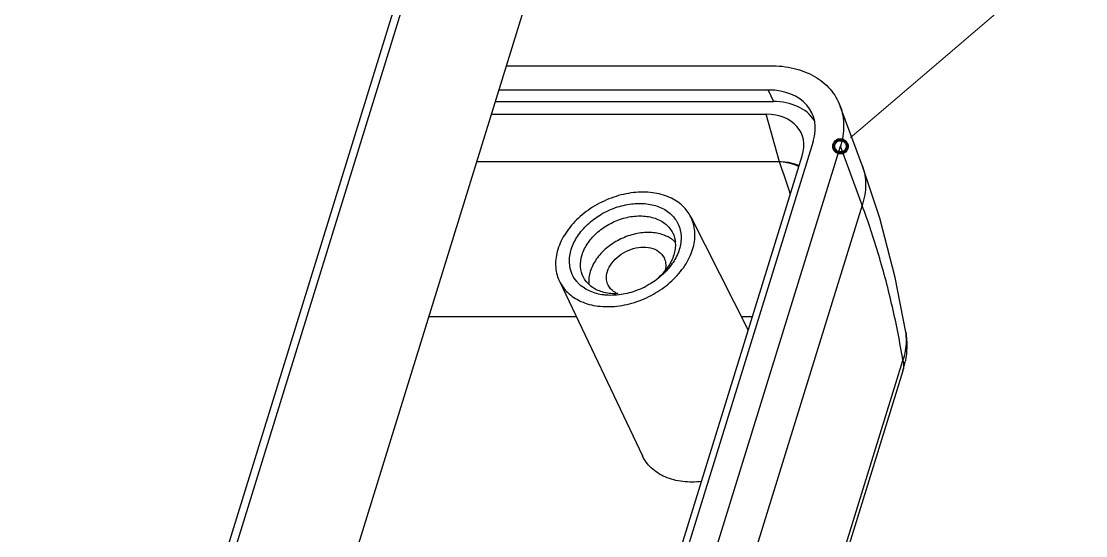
# Model space of a CAD drawing. Header units: inches. Extents: x -219 to 252, y -99 to 210.
# Drawn here: x 23.28 to 54.97, y -27.3 to -11.98 of the extents above; entities that cross this region are included whole.
import ezdxf

# ---------------------------------------------------------------- set-up
doc = ezdxf.new("R2010")
doc.units = ezdxf.units.IN
doc.header["$MEASUREMENT"] = 0
doc.layers.add('from', color=7, linetype='Continuous')

# ---------------------------------------------------------------- blocks, each defined once
blk = doc.blocks.new('block 3198')
at = {"color": 7, "lineweight": 25, "true_color": 0xffffff}
blk.add_lwpolyline([(35.414, -20.772), (39.801, -20.772)], dxfattribs=at)
blk = doc.blocks.new('block 3199')
at = {"color": 7, "lineweight": 25, "true_color": 0xffffff}
blk.add_lwpolyline([(44.716, -20.772), (45.05, -20.772)], dxfattribs=at)
blk = doc.blocks.new('block 3218')
at = {"color": 7, "lineweight": 25, "true_color": 0xffffff}
blk.add_lwpolyline([(45.852, -16.167), (36.837, -16.167)], dxfattribs=at)
blk = doc.blocks.new('block 3220')
at = {"color": 7, "lineweight": 25, "true_color": 0xffffff}
blk.add_lwpolyline([(37.276, -14.748), (45.455, -14.748)], dxfattribs=at)
blk = doc.blocks.new('block 3222')
at = {"color": 7, "lineweight": 25, "true_color": 0xffffff}
blk.add_lwpolyline([(37.392, -14.37), (45.678, -14.37)], dxfattribs=at)
blk = doc.blocks.new('block 3223')
at = {"color": 7, "lineweight": 25, "true_color": 0xffffff}
blk.add_lwpolyline([(45.521, -14.027), (37.499, -14.027)], dxfattribs=at)
blk = doc.blocks.new('block 3243')
at = {"color": 7, "lineweight": 25, "true_color": 0xffffff}
blk.add_lwpolyline([(37.723, -13.301), (45.586, -13.301)], dxfattribs=at)
blk = doc.blocks.new('block 3254')
at = {"color": 7, "lineweight": 25, "true_color": 0xffffff}
blk.add_lwpolyline([(21.644, -52.8), (38.569, 1.967)], dxfattribs=at)
blk = doc.blocks.new('block 3255')
at = {"color": 7, "lineweight": 25, "true_color": 0xffffff}
blk.add_lwpolyline([(21.818, -53.02), (38.742, 1.747)], dxfattribs=at)
blk = doc.blocks.new('block 3256')
at = {"color": 7, "lineweight": 25, "true_color": 0xffffff}
blk.add_lwpolyline([(24.01, -57.676), (41.109, -2.342)], dxfattribs=at)
blk = doc.blocks.new('block 3323')
at = {"color": 7, "lineweight": 25, "true_color": 0xffffff}
blk.add_lwpolyline([(29.399, -71.417), (46.529, -15.987)], dxfattribs=at)
blk = doc.blocks.new('block 3324')
at = {"color": 7, "lineweight": 25, "true_color": 0xffffff}
blk.add_lwpolyline([(46.859, -15.56), (29.669, -71.185)], dxfattribs=at)
blk = doc.blocks.new('block 3325')
at = {"color": 7, "lineweight": 25, "true_color": 0xffffff}
blk.add_lwpolyline([(30.568, -71.039), (47.668, -15.703)], dxfattribs=at)
blk = doc.blocks.new('block 3326')
at = {"color": 7, "lineweight": 25, "true_color": 0xffffff}
blk.add_lwpolyline([(48.314, -17.458), (31.28, -72.58)], dxfattribs=at)
blk = doc.blocks.new('block 3347')
at = {"color": 7, "lineweight": 25, "true_color": 0xffffff}
blk.add_lwpolyline([(32.815, -76.167), (49.53, -22.079)], dxfattribs=at)
blk = doc.blocks.new('block 3348')
at = {"color": 7, "lineweight": 25, "true_color": 0xffffff}
blk.add_lwpolyline([(49.527, -22.394), (32.812, -76.482)], dxfattribs=at)
blk = doc.blocks.new('block 3351')
at = {"color": 7, "lineweight": 25, "true_color": 0xffffff}
blk.add_lwpolyline([(39.301, -19.719), (41.771, -24.918)], dxfattribs=at)
blk = doc.blocks.new('block 3352')
at = {"color": 7, "lineweight": 25, "true_color": 0xffffff}
blk.add_lwpolyline([(43.211, -17.8), (44.923, -21.181)], dxfattribs=at)
blk = doc.blocks.new('block 3353')
at = {"color": 7, "lineweight": 25, "true_color": 0xffffff}
blk.add_lwpolyline([(45.852, -16.167), (45.455, -14.748)], dxfattribs=at)
blk = doc.blocks.new('block 3358')
at = {"color": 7, "lineweight": 25, "true_color": 0xffffff}
blk.add_lwpolyline([(45.521, -14.027), (45.678, -14.37)], dxfattribs=at)
blk = doc.blocks.new('block 3359')
at = {"color": 7, "lineweight": 25, "true_color": 0xffffff}
blk.add_lwpolyline([(48.314, -17.458), (47.668, -15.703)], dxfattribs=at)
blk = doc.blocks.new('block 3360')
at = {"color": 7, "lineweight": 25, "true_color": 0xffffff}
blk.add_lwpolyline([(48.322, -16.296), (47.662, -14.503)], dxfattribs=at)
blk = doc.blocks.new('block 3361')
at = {"color": 7, "lineweight": 25, "true_color": 0xffffff}
blk.add_lwpolyline([(48.322, -16.296), (48.322, -16.296)], dxfattribs=at)
blk = doc.blocks.new('block 3362')
at = {"color": 7, "lineweight": 25, "true_color": 0xffffff}
blk.add_lwpolyline([(48.837, -17.845), (48.322, -16.296)], dxfattribs=at)
blk = doc.blocks.new('block 3363')
at = {"color": 7, "lineweight": 25, "true_color": 0xffffff}
blk.add_lwpolyline([(49.612, -21.234), (49.296, -19.607), (48.837, -17.845)], dxfattribs=at)
blk = doc.blocks.new('block 3364')
at = {"color": 7, "lineweight": 25, "true_color": 0xffffff}
blk.add_lwpolyline([(49.613, -21.236), (49.613, -21.234)], dxfattribs=at)
blk = doc.blocks.new('block 3399')
at = {"color": 7, "lineweight": 25, "true_color": 0xffffff}
blk.add_open_spline([(49.53, -22.079), (49.485, -21.812), (49.437, -21.545), (49.385, -21.279)], degree=3, dxfattribs=at)
blk = doc.blocks.new('block 3400')
at = {"color": 7, "lineweight": 25, "true_color": 0xffffff}
blk.add_open_spline([(46.184, -17.134), (46.08, -16.809), (45.969, -16.487), (45.851, -16.167)], degree=3, dxfattribs=at)
blk = doc.blocks.new('block 3412')
at = {"color": 7, "lineweight": 25, "true_color": 0xffffff}
blk.add_open_spline([(49.527, -22.395), (49.558, -22.295), (49.583, -22.194), (49.602, -22.091)], degree=3, dxfattribs=at)
blk = doc.blocks.new('block 3413')
at = {"color": 7, "lineweight": 25, "true_color": 0xffffff}
blk.add_open_spline([(41.819, -19.903), (41.839, -19.893), (41.858, -19.883), (41.878, -19.873)], degree=3, dxfattribs=at)
blk = doc.blocks.new('block 3415')
at = {"color": 7, "lineweight": 25, "true_color": 0xffffff}
blk.add_open_spline([(42.647, -19.216), (42.66, -19.197), (42.674, -19.178), (42.686, -19.159)], degree=3, dxfattribs=at)
blk = doc.blocks.new('block 3417')
at = {"color": 7, "lineweight": 25, "true_color": 0xffffff}
blk.add_open_spline([(39.818, -19.731), (39.841, -19.759), (39.867, -19.786), (39.894, -19.811)], degree=3, dxfattribs=at)
blk = doc.blocks.new('block 3418')
at = {"color": 7, "lineweight": 25, "true_color": 0xffffff}
blk.add_open_spline([(42.678, -18.491), (42.653, -18.471), (42.626, -18.453), (42.598, -18.436)], degree=3, dxfattribs=at)
blk = doc.blocks.new('block 3419')
at = {"color": 7, "lineweight": 25, "true_color": 0xffffff}
blk.add_open_spline([(42.763, -18.564), (42.736, -18.538), (42.708, -18.514), (42.678, -18.491)], degree=3, dxfattribs=at)
blk = doc.blocks.new('block 3420')
at = {"color": 7, "lineweight": 25, "true_color": 0xffffff}
blk.add_open_spline([(49.527, -22.393), (49.534, -22.371), (49.539, -22.349), (49.543, -22.326)], degree=3, dxfattribs=at)
blk = doc.blocks.new('block 3475')
at = {"color": 7, "lineweight": 25, "true_color": 0xffffff}
blk.add_open_spline([(42.416, -19.022), (42.441, -19.071), (42.457, -19.125), (42.464, -19.18), (42.473, -19.251), (42.466, -19.325), (42.449, -19.394)], degree=3, knots=[0, 0, 0, 0, 1, 1, 1, 2, 2, 2, 2], dxfattribs=at)
blk = doc.blocks.new('block 3476')
at = {"color": 7, "lineweight": 25, "true_color": 0xffffff}
blk.add_open_spline([(42.674, -18.283), (42.718, -18.375), (42.745, -18.476), (42.752, -18.578)], degree=3, dxfattribs=at)
blk = doc.blocks.new('block 3477')
at = {"color": 7, "lineweight": 25, "true_color": 0xffffff}
blk.add_open_spline([(42.752, -18.578), (42.757, -18.637), (42.755, -18.697), (42.747, -18.757)], degree=3, dxfattribs=at)
blk = doc.blocks.new('block 3478')
at = {"color": 7, "lineweight": 25, "true_color": 0xffffff}
blk.add_open_spline([(42.747, -18.757), (42.74, -18.818), (42.726, -18.878), (42.708, -18.937)], degree=3, dxfattribs=at)
blk = doc.blocks.new('block 3479')
at = {"color": 7, "lineweight": 25, "true_color": 0xffffff}
blk.add_open_spline([(43.211, -17.8), (43.151, -17.683), (43.071, -17.576), (42.976, -17.484), (42.861, -17.374), (42.725, -17.287), (42.58, -17.223), (42.42, -17.151), (42.25, -17.107), (42.076, -17.084), (41.888, -17.06), (41.696, -17.061), (41.508, -17.082), (41.307, -17.105), (41.109, -17.151), (40.918, -17.217), (40.723, -17.284), (40.535, -17.371), (40.357, -17.476), (40.181, -17.581), (40.016, -17.703), (39.867, -17.843), (39.724, -17.976), (39.596, -18.124), (39.488, -18.288), (39.39, -18.438), (39.309, -18.601), (39.256, -18.772)], degree=3, knots=[0, 0, 0, 0, 1, 1, 1, 2, 2, 2, 3, 3, 3, 4, 4, 4, 5, 5, 5, 6, 6, 6, 7, 7, 7, 8, 8, 8, 9, 9, 9, 9], dxfattribs=at)
blk = doc.blocks.new('block 3480')
at = {"color": 7, "lineweight": 25, "true_color": 0xffffff}
blk.add_open_spline([(45.582, -13.301), (45.819, -13.301), (46.058, -13.326), (46.289, -13.382), (46.502, -13.434), (46.708, -13.512), (46.898, -13.621), (47.072, -13.722), (47.233, -13.85), (47.365, -14.003), (47.493, -14.15), (47.595, -14.321), (47.662, -14.503)], degree=3, knots=[0, 0, 0, 0, 1, 1, 1, 2, 2, 2, 3, 3, 3, 4, 4, 4, 4], dxfattribs=at)
blk = doc.blocks.new('block 3486')
at = {"color": 7, "lineweight": 25, "true_color": 0xffffff}
blk.add_open_spline([(49.613, -21.236), (49.638, -21.389), (49.648, -21.545), (49.644, -21.701), (49.64, -21.832), (49.626, -21.963), (49.602, -22.091)], degree=3, knots=[0, 0, 0, 0, 1, 1, 1, 2, 2, 2, 2], dxfattribs=at)
blk = doc.blocks.new('block 3499')
at = {"color": 7, "lineweight": 25, "true_color": 0xffffff}
blk.add_open_spline([(39.256, -18.772), (39.208, -18.927), (39.182, -19.091), (39.189, -19.254), (39.195, -19.406), (39.228, -19.558), (39.29, -19.695), (39.293, -19.703), (39.297, -19.711), (39.301, -19.718)], degree=3, knots=[0, 0, 0, 0, 1, 1, 1, 2, 2, 2, 3, 3, 3, 3], dxfattribs=at)
blk = doc.blocks.new('block 3500')
at = {"color": 7, "lineweight": 25, "true_color": 0xffffff}
blk.add_open_spline([(42.708, -18.937), (42.669, -19.064), (42.606, -19.186), (42.531, -19.295)], degree=3, dxfattribs=at)
blk = doc.blocks.new('block 3501')
at = {"color": 7, "lineweight": 25, "true_color": 0xffffff}
blk.add_open_spline([(42.531, -19.295), (42.448, -19.415), (42.347, -19.524), (42.237, -19.619)], degree=3, dxfattribs=at)
blk = doc.blocks.new('block 3502')
at = {"color": 7, "lineweight": 25, "true_color": 0xffffff}
blk.add_open_spline([(40.984, -20.098), (40.848, -20.098), (40.71, -20.081), (40.579, -20.041), (40.461, -20.005), (40.348, -19.952), (40.25, -19.876), (40.159, -19.807), (40.081, -19.719), (40.027, -19.619), (40.022, -19.609), (40.017, -19.6), (40.012, -19.59)], degree=3, knots=[0, 0, 0, 0, 1, 1, 1, 2, 2, 2, 3, 3, 3, 4, 4, 4, 4], dxfattribs=at)
blk = doc.blocks.new('block 3503')
at = {"color": 7, "lineweight": 25, "true_color": 0xffffff}
blk.add_open_spline([(41.048, -20.1), (41.02, -20.088), (40.993, -20.076), (40.967, -20.061), (40.898, -20.021), (40.835, -19.966), (40.79, -19.9), (40.776, -19.881), (40.764, -19.86), (40.754, -19.839)], degree=3, knots=[0, 0, 0, 0, 1, 1, 1, 2, 2, 2, 3, 3, 3, 3], dxfattribs=at)
blk = doc.blocks.new('block 3523')
at = {"color": 7, "lineweight": 25, "true_color": 0xffffff}
blk.add_open_spline([(49.385, -21.279), (49.332, -21.014), (49.276, -20.75), (49.216, -20.486), (49.097, -19.969), (48.962, -19.454), (48.81, -18.945), (48.661, -18.444), (48.496, -17.948), (48.314, -17.458)], degree=3, knots=[0, 0, 0, 0, 1, 1, 1, 2, 2, 2, 3, 3, 3, 3], dxfattribs=at)
blk = doc.blocks.new('block 3526')
at = {"color": 7, "lineweight": 25, "true_color": 0xffffff}
blk.add_open_spline([(46.439, -16.285), (46.387, -16.262), (46.333, -16.242), (46.279, -16.226), (46.141, -16.185), (45.996, -16.167), (45.852, -16.167)], degree=3, knots=[0, 0, 0, 0, 1, 1, 1, 2, 2, 2, 2], dxfattribs=at)
blk = doc.blocks.new('block 3527')
at = {"color": 7, "lineweight": 25, "true_color": 0xffffff}
blk.add_open_spline([(49.53, -22.079), (49.595, -21.893), (49.633, -21.695), (49.634, -21.498), (49.634, -21.41), (49.627, -21.322), (49.613, -21.236)], degree=3, knots=[0, 0, 0, 0, 1, 1, 1, 2, 2, 2, 2], dxfattribs=at)
blk = doc.blocks.new('block 3529')
at = {"color": 7, "lineweight": 25, "true_color": 0xffffff}
blk.add_open_spline([(46.432, -16.305), (46.387, -16.284), (46.339, -16.265), (46.291, -16.248), (46.15, -16.199), (46.001, -16.17), (45.852, -16.167)], degree=3, knots=[0, 0, 0, 0, 1, 1, 1, 2, 2, 2, 2], dxfattribs=at)
blk = doc.blocks.new('block 3530')
at = {"color": 7, "lineweight": 25, "true_color": 0xffffff}
blk.add_open_spline([(49.53, -22.079), (49.55, -22.159), (49.556, -22.245), (49.543, -22.326)], degree=3, dxfattribs=at)
blk = doc.blocks.new('block 3533')
at = {"color": 7, "lineweight": 25, "true_color": 0xffffff}
blk.add_open_spline([(47.662, -14.503), (47.729, -14.686), (47.763, -14.884), (47.764, -15.08), (47.766, -15.292), (47.73, -15.503), (47.668, -15.703)], degree=3, knots=[0, 0, 0, 0, 1, 1, 1, 2, 2, 2, 2], dxfattribs=at)
blk = doc.blocks.new('block 3539')
at = {"color": 7, "lineweight": 25, "true_color": 0xffffff}
blk.add_open_spline([(48.322, -16.296), (48.386, -16.468), (48.418, -16.653), (48.419, -16.838), (48.421, -17.049), (48.382, -17.259), (48.314, -17.458)], degree=3, knots=[0, 0, 0, 0, 1, 1, 1, 2, 2, 2, 2], dxfattribs=at)
blk = doc.blocks.new('block 3569')
at = {"color": 7, "lineweight": 25, "true_color": 0xffffff}
blk.add_open_spline([(43.268, -18.772), (43.316, -18.617), (43.342, -18.453), (43.335, -18.29), (43.329, -18.138), (43.296, -17.986), (43.234, -17.848), (43.227, -17.832), (43.219, -17.816), (43.211, -17.8)], degree=3, knots=[0, 0, 0, 0, 1, 1, 1, 2, 2, 2, 3, 3, 3, 3], dxfattribs=at)
blk = doc.blocks.new('block 3570')
at = {"color": 7, "lineweight": 25, "true_color": 0xffffff}
blk.add_open_spline([(39.653, -18.772), (39.695, -18.635), (39.759, -18.505), (39.838, -18.385), (39.923, -18.255), (40.025, -18.137), (40.138, -18.031), (40.256, -17.92), (40.387, -17.822), (40.526, -17.739), (40.667, -17.654), (40.817, -17.583), (40.973, -17.529), (41.126, -17.475), (41.284, -17.437), (41.446, -17.418), (41.597, -17.399), (41.751, -17.398), (41.903, -17.416), (42.042, -17.433), (42.18, -17.468), (42.309, -17.524), (42.427, -17.575), (42.537, -17.645), (42.63, -17.733), (42.719, -17.816), (42.792, -17.916), (42.842, -18.026), (42.893, -18.138), (42.92, -18.261), (42.925, -18.383)], degree=3, knots=[0, 0, 0, 0, 1, 1, 1, 2, 2, 2, 3, 3, 3, 4, 4, 4, 5, 5, 5, 6, 6, 6, 7, 7, 7, 8, 8, 8, 9, 9, 9, 10, 10, 10, 10], dxfattribs=at)
blk = doc.blocks.new('block 3571')
at = {"color": 7, "lineweight": 25, "true_color": 0xffffff}
blk.add_open_spline([(42.925, -18.383), (42.931, -18.514), (42.91, -18.647), (42.871, -18.772)], degree=3, dxfattribs=at)
blk = doc.blocks.new('block 3572')
at = {"color": 7, "lineweight": 25, "true_color": 0xffffff}
blk.add_open_spline([(42.871, -18.772), (42.85, -18.842), (42.822, -18.91), (42.79, -18.976)], degree=3, dxfattribs=at)
blk = doc.blocks.new('block 3573')
at = {"color": 7, "lineweight": 25, "true_color": 0xffffff}
blk.add_open_spline([(42.79, -18.976), (42.76, -19.039), (42.725, -19.1), (42.686, -19.159)], degree=3, dxfattribs=at)
blk = doc.blocks.new('block 3574')
at = {"color": 7, "lineweight": 25, "true_color": 0xffffff}
blk.add_open_spline([(42.647, -19.216), (42.571, -19.324), (42.482, -19.423), (42.386, -19.513)], degree=3, dxfattribs=at)
blk = doc.blocks.new('block 3575')
at = {"color": 7, "lineweight": 25, "true_color": 0xffffff}
blk.add_open_spline([(42.386, -19.513), (42.268, -19.624), (42.137, -19.722), (41.998, -19.805), (41.959, -19.829), (41.919, -19.852), (41.878, -19.873)], degree=3, knots=[0, 0, 0, 0, 1, 1, 1, 2, 2, 2, 2], dxfattribs=at)
blk = doc.blocks.new('block 3576')
at = {"color": 7, "lineweight": 25, "true_color": 0xffffff}
blk.add_open_spline([(41.819, -19.903), (41.732, -19.946), (41.643, -19.983), (41.551, -20.015), (41.398, -20.069), (41.239, -20.107), (41.078, -20.126), (40.971, -20.139), (40.862, -20.144), (40.754, -20.139)], degree=3, knots=[0, 0, 0, 0, 1, 1, 1, 2, 2, 2, 3, 3, 3, 3], dxfattribs=at)
blk = doc.blocks.new('block 3577')
at = {"color": 7, "lineweight": 25, "true_color": 0xffffff}
blk.add_open_spline([(40.754, -20.139), (40.71, -20.137), (40.665, -20.133), (40.621, -20.128), (40.482, -20.111), (40.344, -20.076), (40.215, -20.02), (40.097, -19.968), (39.986, -19.899), (39.894, -19.811)], degree=3, knots=[0, 0, 0, 0, 1, 1, 1, 2, 2, 2, 3, 3, 3, 3], dxfattribs=at)
blk = doc.blocks.new('block 3578')
at = {"color": 7, "lineweight": 25, "true_color": 0xffffff}
blk.add_open_spline([(39.818, -19.731), (39.763, -19.667), (39.717, -19.595), (39.682, -19.518), (39.631, -19.406), (39.604, -19.283), (39.599, -19.161), (39.593, -19.029), (39.614, -18.897), (39.653, -18.772)], degree=3, knots=[0, 0, 0, 0, 1, 1, 1, 2, 2, 2, 3, 3, 3, 3], dxfattribs=at)
blk = doc.blocks.new('block 3579')
at = {"color": 7, "lineweight": 25, "true_color": 0xffffff}
blk.add_open_spline([(39.977, -18.937), (40.017, -18.809), (40.079, -18.688), (40.155, -18.578), (40.238, -18.457), (40.338, -18.349), (40.449, -18.254), (40.565, -18.154), (40.694, -18.068), (40.83, -17.997), (40.967, -17.926), (41.112, -17.87), (41.262, -17.832), (41.406, -17.795), (41.553, -17.775), (41.702, -17.775), (41.838, -17.775), (41.975, -17.792), (42.106, -17.832), (42.224, -17.868), (42.338, -17.922), (42.436, -17.997), (42.526, -18.066), (42.604, -18.154), (42.659, -18.254), (42.664, -18.264), (42.669, -18.273), (42.674, -18.283)], degree=3, knots=[0, 0, 0, 0, 1, 1, 1, 2, 2, 2, 3, 3, 3, 4, 4, 4, 5, 5, 5, 6, 6, 6, 7, 7, 7, 8, 8, 8, 9, 9, 9, 9], dxfattribs=at)
blk = doc.blocks.new('block 3581')
at = {"color": 7, "lineweight": 25, "true_color": 0xffffff}
blk.add_open_spline([(40.219, -19.43), (40.184, -19.545), (40.167, -19.668), (40.175, -19.788)], degree=3, dxfattribs=at)
blk = doc.blocks.new('block 3582')
at = {"color": 7, "lineweight": 25, "true_color": 0xffffff}
blk.add_open_spline([(40.732, -19.43), (40.759, -19.341), (40.805, -19.257), (40.861, -19.181), (40.922, -19.098), (40.995, -19.026), (41.076, -18.963), (41.16, -18.898), (41.252, -18.845), (41.35, -18.803), (41.447, -18.761), (41.55, -18.731), (41.654, -18.716), (41.752, -18.702), (41.853, -18.7), (41.951, -18.715), (42.039, -18.728), (42.125, -18.755), (42.203, -18.8), (42.273, -18.84), (42.335, -18.894), (42.381, -18.96), (42.394, -18.98), (42.406, -19), (42.416, -19.022)], degree=3, knots=[0, 0, 0, 0, 1, 1, 1, 2, 2, 2, 3, 3, 3, 4, 4, 4, 5, 5, 5, 6, 6, 6, 7, 7, 7, 8, 8, 8, 8], dxfattribs=at)
blk = doc.blocks.new('block 3605')
at = {"color": 7, "lineweight": 25, "true_color": 0xffffff}
blk.add_open_spline([(40.754, -19.839), (40.73, -19.79), (40.713, -19.736), (40.707, -19.681), (40.696, -19.597), (40.707, -19.51), (40.732, -19.43)], degree=3, knots=[0, 0, 0, 0, 1, 1, 1, 2, 2, 2, 2], dxfattribs=at)
blk = doc.blocks.new('block 3609')
at = {"color": 7, "lineweight": 25, "true_color": 0xffffff}
blk.add_open_spline([(43.532, -25.687), (43.347, -25.707), (43.158, -25.709), (42.973, -25.686), (42.793, -25.664), (42.616, -25.619), (42.449, -25.547), (42.298, -25.481), (42.156, -25.392), (42.036, -25.278), (41.926, -25.175), (41.835, -25.052), (41.771, -24.918)], degree=3, knots=[0, 0, 0, 0, 1, 1, 1, 2, 2, 2, 3, 3, 3, 4, 4, 4, 4], dxfattribs=at)
blk = doc.blocks.new('block 3613')
at = {"color": 7, "lineweight": 25, "true_color": 0xffffff}
blk.add_open_spline([(42.598, -18.436), (42.522, -18.389), (42.438, -18.353), (42.352, -18.327), (42.222, -18.287), (42.086, -18.269), (41.949, -18.269), (41.802, -18.268), (41.654, -18.288), (41.511, -18.324), (41.362, -18.361), (41.218, -18.416), (41.082, -18.486), (40.945, -18.556), (40.817, -18.641), (40.7, -18.74), (40.587, -18.836), (40.485, -18.945), (40.4, -19.067), (40.323, -19.178), (40.259, -19.301), (40.219, -19.43)], degree=3, knots=[0, 0, 0, 0, 1, 1, 1, 2, 2, 2, 3, 3, 3, 4, 4, 4, 5, 5, 5, 6, 6, 6, 7, 7, 7, 7], dxfattribs=at)
blk = doc.blocks.new('block 3614')
at = {"color": 7, "lineweight": 25, "true_color": 0xffffff}
blk.add_open_spline([(40.012, -19.59), (39.967, -19.498), (39.941, -19.397), (39.933, -19.295), (39.924, -19.174), (39.942, -19.052), (39.977, -18.937)], degree=3, knots=[0, 0, 0, 0, 1, 1, 1, 2, 2, 2, 2], dxfattribs=at)
blk = doc.blocks.new('block 3617')
at = {"color": 7, "lineweight": 25, "true_color": 0xffffff}
blk.add_open_spline([(39.301, -19.718), (39.361, -19.845), (39.446, -19.962), (39.548, -20.06), (39.663, -20.17), (39.799, -20.257), (39.944, -20.321), (40.103, -20.393), (40.274, -20.437), (40.448, -20.46), (40.636, -20.484), (40.828, -20.483), (41.016, -20.462), (41.217, -20.439), (41.415, -20.393), (41.606, -20.327), (41.801, -20.26), (41.989, -20.173), (42.167, -20.067), (42.339, -19.965), (42.501, -19.845), (42.648, -19.71)], degree=3, knots=[0, 0, 0, 0, 1, 1, 1, 2, 2, 2, 3, 3, 3, 4, 4, 4, 5, 5, 5, 6, 6, 6, 7, 7, 7, 7], dxfattribs=at)
blk = doc.blocks.new('block 3618')
at = {"color": 7, "lineweight": 25, "true_color": 0xffffff}
blk.add_open_spline([(42.648, -19.71), (42.651, -19.707), (42.654, -19.704), (42.657, -19.701), (42.8, -19.568), (42.928, -19.42), (43.036, -19.256), (43.134, -19.106), (43.215, -18.943), (43.268, -18.772)], degree=3, knots=[0, 0, 0, 0, 1, 1, 1, 2, 2, 2, 3, 3, 3, 3], dxfattribs=at)
blk = doc.blocks.new('block 3748')
at = {"color": 7, "lineweight": 25, "true_color": 0xffffff}
blk.add_open_spline([(46.529, -15.987), (46.741, -15.301), (46.261, -14.748), (45.455, -14.748)], degree=3, dxfattribs=at)
blk = doc.blocks.new('block 3750')
at = {"color": 7, "lineweight": 25, "true_color": 0xffffff}
blk.add_open_spline([(46.859, -15.56), (47.121, -14.713), (46.526, -14.027), (45.529, -14.027)], degree=3, dxfattribs=at)
blk = doc.blocks.new('block 3752')
at = {"color": 7, "lineweight": 25, "true_color": 0xffffff}
blk.add_open_spline([(46.887, -14.925), (46.653, -14.574), (46.206, -14.37), (45.669, -14.37)], degree=3, dxfattribs=at)
blk = doc.blocks.new('block 4250')
at = {"layer": 'from', "color": 4, "lineweight": 211, "true_color": 0x00ffff}
blk.add_open_spline([(53.263, -39.359), (53.191, -39.276), (53.066, -39.267), (52.983, -39.338), (52.9, -39.41), (52.89, -39.535), (52.962, -39.618), (53.033, -39.702), (53.159, -39.711), (53.242, -39.639), (53.325, -39.568), (53.334, -39.443), (53.263, -39.359)], degree=3, knots=[0, 0, 0, 0, 1, 1, 1, 2, 2, 2, 3, 3, 3, 4, 4, 4, 4], dxfattribs=at)
blk = doc.blocks.new('block 4251')
at = {"layer": 'from', "color": 4, "lineweight": 13, "true_color": 0x00ffff}
blk.add_lwpolyline([(53.413, -39.23), (53.714, -38.971)], dxfattribs=at)
blk = doc.blocks.new('block 4249')
at = {"layer": 'from'}
for name in ['block 4251', 'block 4250']:
    blk.add_blockref(name, (0, 0), dxfattribs=at)
blk = doc.blocks.new('block 4248')
at = {"layer": 'from', "color": 4, "lineweight": 13, "true_color": 0x00ffff}
blk.add_lwpolyline([(53.714, -38.971), (71.075, -24.031)], dxfattribs=at)
at = {"layer": 'from'}
blk.add_blockref('block 4249', (0, 0), dxfattribs=at)
blk = doc.blocks.new('block 4257')
at = {"layer": 'from', "color": 4, "lineweight": 211, "true_color": 0x00ffff}
blk.add_open_spline([(48.963, -33.995), (48.891, -33.912), (48.766, -33.903), (48.683, -33.975), (48.6, -34.046), (48.59, -34.172), (48.662, -34.255), (48.734, -34.338), (48.859, -34.347), (48.942, -34.276), (49.025, -34.204), (49.034, -34.079), (48.963, -33.995)], degree=3, knots=[0, 0, 0, 0, 1, 1, 1, 2, 2, 2, 3, 3, 3, 4, 4, 4, 4], dxfattribs=at)
blk = doc.blocks.new('block 4258')
at = {"layer": 'from', "color": 4, "lineweight": 13, "true_color": 0x00ffff}
blk.add_lwpolyline([(49.113, -33.866), (49.414, -33.607)], dxfattribs=at)
blk = doc.blocks.new('block 4256')
at = {"layer": 'from'}
for name in ['block 4257', 'block 4258']:
    blk.add_blockref(name, (0, 0), dxfattribs=at)
blk = doc.blocks.new('block 4255')
at = {"layer": 'from', "color": 4, "lineweight": 13, "true_color": 0x00ffff}
blk.add_lwpolyline([(49.414, -33.607), (70.994, -15.013)], dxfattribs=at)
at = {"layer": 'from'}
blk.add_blockref('block 4256', (0, 0), dxfattribs=at)
blk = doc.blocks.new('block 4264')
at = {"layer": 'from', "color": 4, "lineweight": 211, "true_color": 0x00ffff}
blk.add_open_spline([(47.819, -15.574), (47.748, -15.491), (47.622, -15.481), (47.539, -15.552), (47.456, -15.624), (47.446, -15.749), (47.517, -15.832), (47.588, -15.916), (47.714, -15.925), (47.797, -15.854), (47.88, -15.783), (47.89, -15.658), (47.819, -15.574)], degree=3, knots=[0, 0, 0, 0, 1, 1, 1, 2, 2, 2, 3, 3, 3, 4, 4, 4, 4], dxfattribs=at)
blk = doc.blocks.new('block 4265')
at = {"layer": 'from', "color": 4, "lineweight": 13, "true_color": 0x00ffff}
blk.add_lwpolyline([(47.97, -15.445), (48.272, -15.187)], dxfattribs=at)
blk = doc.blocks.new('block 4263')
at = {"layer": 'from'}
for name in ['block 4265', 'block 4264']:
    blk.add_blockref(name, (0, 0), dxfattribs=at)
blk = doc.blocks.new('block 4262')
at = {"layer": 'from', "color": 4, "lineweight": 13, "true_color": 0x00ffff}
blk.add_lwpolyline([(48.272, -15.187), (71.073, 4.305)], dxfattribs=at)
at = {"layer": 'from'}
blk.add_blockref('block 4263', (0, 0), dxfattribs=at)

msp = doc.modelspace()

# ---------------------------------------------------------------- block references
for name in ['block 3254', 'block 3255', 'block 3256', 'block 3243', 'block 3480', 'block 3223', 'block 3358', 'block 3750', 'block 3222', 'block 3752', 'block 3360', 'block 3533', 'block 3220', 'block 3353', 'block 3748', 'block 3324', 'block 3325', 'block 3359', 'block 3323', 'block 3218', 'block 3400', 'block 3526', 'block 3529', 'block 3539', 'block 3361', 'block 3362', 'block 3479', 'block 3570', 'block 3326', 'block 3523', 'block 3579', 'block 3352', 'block 3569', 'block 3363', 'block 3613', 'block 3476', 'block 3418', 'block 3419', 'block 3477', 'block 3571', 'block 3499', 'block 3578', 'block 3614', 'block 3582', 'block 3500', 'block 3618', 'block 3573', 'block 3478', 'block 3572', 'block 3501', 'block 3574', 'block 3475', 'block 3415', 'block 3502', 'block 3581', 'block 3605', 'block 3575', 'block 3617', 'block 3351', 'block 3417', 'block 3577', 'block 3503', 'block 3576', 'block 3413', 'block 3198', 'block 3199', 'block 3399', 'block 3527', 'block 3486', 'block 3364', 'block 3347', 'block 3412', 'block 3530', 'block 3348', 'block 3420', 'block 3609']:
    msp.add_blockref(name, (0, 0))
at = {"layer": 'from'}
for name in ['block 4262', 'block 4255', 'block 4248']:
    msp.add_blockref(name, (0, 0), dxfattribs=at)

doc.saveas('drawing.dxf')
